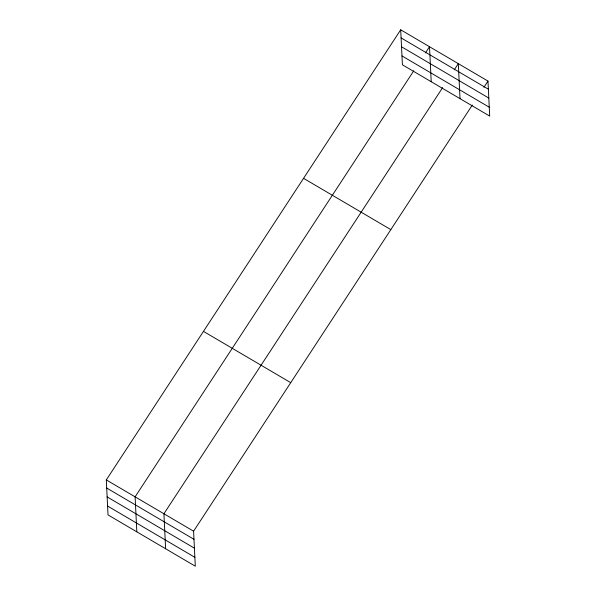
<?xml version="1.0" encoding="UTF-8"?>
<svg xmlns="http://www.w3.org/2000/svg" width="596" height="596" viewBox="0 0 596 596"><rect width="100%" height="100%" fill="white"/><g stroke="black" fill="none" stroke-linecap="round" stroke-linejoin="round"><path stroke-width="0.89" d="M472.3 105.067L193.588 531.2L195.302 566.2L108.018 514.914L106.304 479.914L400.698 29.8L487.982 81.086L489.696 116.086L402.412 64.8L400.698 29.8M413.818 70.708L135.106 496.833L136.819 531.841M425.455 52.917L429.5 46.726L431.213 81.727M442.619 87.634L163.915 513.759L165.621 548.76M454.256 69.836L458.309 63.653L460.015 98.653M483.937 87.277L487.982 81.086M401.093 37.92L488.377 89.206M401.533 46.793L488.817 98.079M401.98 55.927L489.264 107.22M303.55 178.338L390.834 229.624M203.452 331.376L290.736 382.662M106.304 479.914L193.588 531.2M106.706 488.035L193.983 539.32M107.138 496.9L194.423 548.186M107.585 506.041L194.87 557.327"/></g></svg>
